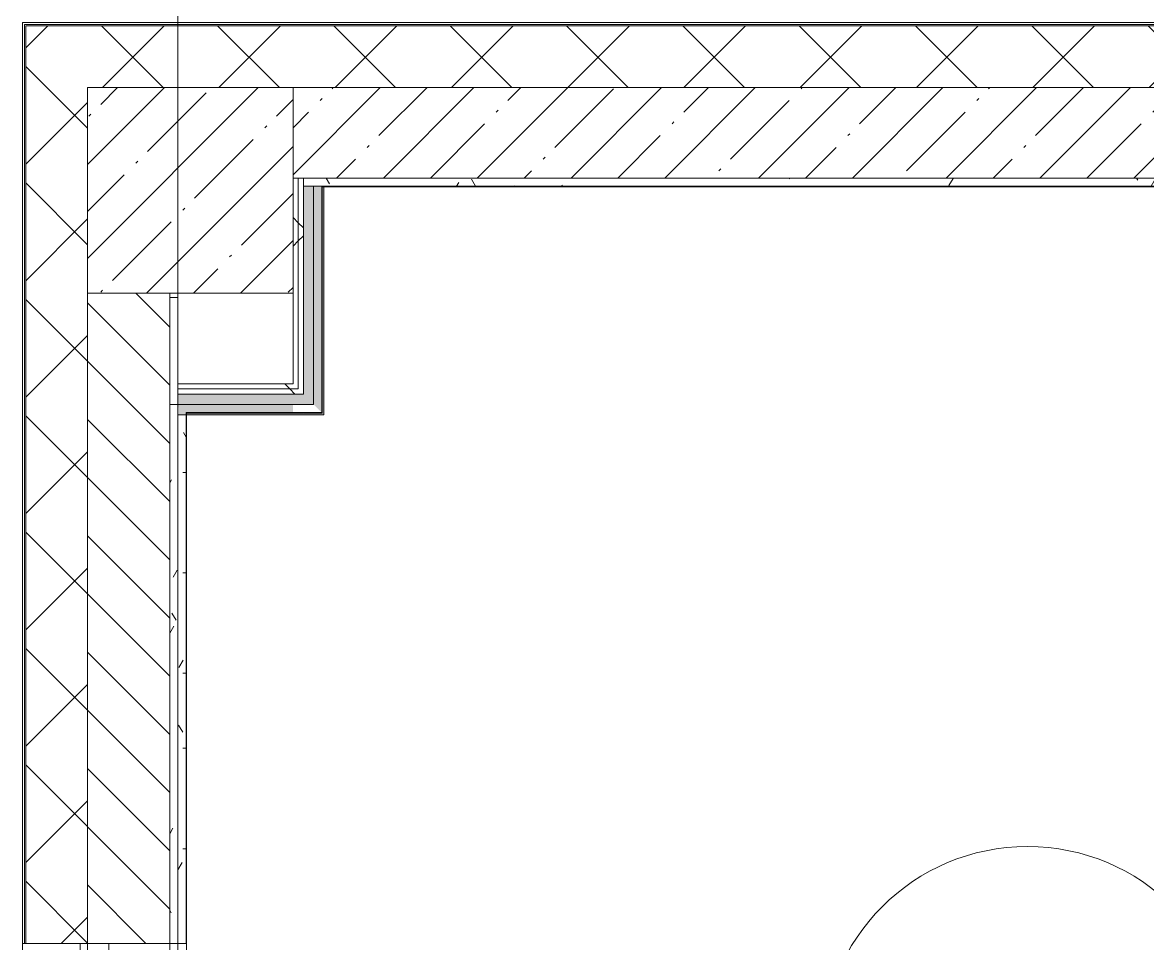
# Model space of a CAD drawing. Header units: millimetres. Extents: x -1113 to 415037, y -3642 to 354837.
# Drawn here: x 148504 to 151240, y 13120 to 15358 of the extents above; entities that cross this region are included whole.
import ezdxf

# ---------------------------------------------------------------- set-up
doc = ezdxf.new("R2010")
doc.units = ezdxf.units.MM
for name, color, linetype, lineweight in [('A-AREA-IDEN', 7, 'Continuous', 9), ('A-FLOR', 7, 'Continuous', 9), ('A-GLAZ', 7, 'Continuous', 9), ('A-GLAZ-1', 7, 'Continuous', 5), ('A-WALL', 7, 'Continuous', 5), ('I-WALL', 7, 'Continuous', 5), ('S-COLS', 7, 'Continuous', 9), ('S-COLS-1', 7, 'Continuous', 5), ('Оси', 7, 'Continuous', 9)]:
    doc.layers.add(name, color=color, linetype=linetype, lineweight=lineweight)
doc.layers.add('A-WALL-1', color=9, linetype='Continuous', lineweight=5, true_color=0x808080)
doc.layers.add('A-WALL-FNSH-1', color=9, linetype='Continuous', lineweight=5, true_color=0x808080)
pattern_1 = [(45, (148772.12, -1e-08), (-141.4214, 141.4214), []), (135, (148772.12, -1e-08), (-141.4214, -141.4214), [])]
pattern_2 = [(0, (148772.123, -1e-08), (243.84, 60.96), [20.117, -162.763, 20.117, -162.763, -975.36]), (0, (148772.123, -1e-08), (243.84, 60.96), [-365.76, 20.117, -345.643, 20.117, -162.763, -426.72]), (0, (148772.123, -1e-08), (243.84, 60.96), [-914.4, 20.117, -101.803, 20.117, -284.683]), (120, (148863.563, 30.48), (-174.7129, 180.69163), [20.117, -162.763, 20.117, -162.763, -975.36]), (120, (148863.563, 30.48), (-174.7129, 180.69163), [-365.76, 20.117, -345.643, 20.117, -162.763, -426.72]), (120, (148863.563, 30.48), (-174.7129, 180.69163), [-914.4, 20.117, -101.803, 20.117, -284.683]), (240, (148894.043, 152.4), (-69.1271, -241.65163), [20.117, -162.763, 20.117, -162.763, -975.36]), (240, (148894.043, 152.4), (-69.1271, -241.65163), [-365.76, 20.117, -345.643, 20.117, -162.763, -426.72]), (240, (148894.043, 152.4), (-69.1271, -241.65163), [-914.4, 20.117, -101.803, 20.117, -284.683])]
pattern_3 = [(45, (148772.12, -1e-08), (-212.132, 212.132), []), (135, (148772.12, -1e-08), (-212.132, -212.132), [])]

# ---------------------------------------------------------------- blocks, each defined once
blk = doc.blocks.new('BSC_Колонна _Прямоугольная - 500х500-V326-Объем проектирования 2 этажа')
at = {"layer": 'S-COLS-1'}
h = blk.add_hatch(dxfattribs=at)
h.set_pattern_fill('FP_78', color=256, style=0, pattern_type=2)
h.set_pattern_definition([(45, (-140, -14950), (-114.0493, 114.0493), []), (45, (-25.95, -14950), (-114.0493, 114.0493), [201.612, -40.322, 6.706, -33.617])])
h.paths.add_polyline_path([(-250, -250), (250, -249.3), (250, 250), (-250, 250), (-250, 2.1)])
for p, q in [((250, 250), (-250, 250)), ((-250, 250), (-250, -250)), ((250, -250), (250, 250)), ((-250, -250), (250, -250))]:
    blk.add_line(p, q, dxfattribs=at)
blk = doc.blocks.new('120_Окно_СКБ_1Ст - 120_Окно_СКБ_1Ст_1600х2500_h_ 2-22959204-Объем проектирования 2 этажа')
at = {"layer": 'A-GLAZ'}
for p, q in [((-800, -127), (-800, -57)), ((-800, -57), (-730, -57)), ((-730, -57), (-730, -127)), ((730, -127), (730, -57)), ((730, -57), (800, -57)), ((800, -57), (800, -127)), ((730, -87), (-730, -87)), ((-730, -87), (-730, -127)), ((-680, -137), (-680, -87)), ((680, -137), (680, -87)), ((730, -127), (730, -87)), ((-730, -127), (-800, -127)), ((-730, -127), (-750, -127)), ((-750, -127), (-750, -137)), ((800, -127), (730, -127)), ((750, -127), (730, -127)), ((750, -137), (750, -127)), ((-750, -137), (750, -137)), ((750, -137), (-750, -137))]:
    blk.add_line(p, q, dxfattribs=at)
at = {"layer": 'A-GLAZ-1'}
for p, q in [((800, -57), (-800, -57)), ((-680, -107), (680, -107)), ((-780, -127), (-750, -127)), ((680, -117), (-680, -117)), ((750, -127), (780, -127))]:
    blk.add_line(p, q, dxfattribs=at)
blk = doc.blocks.new('Марка_Помещения - Номер-25198446-Объем проектирования 2 этажа')
at = {"layer": 'A-AREA-IDEN'}
for start, end in [(360, 180), (180, 360)]:
    blk.add_arc((0, 0), 2.5, start, end, dxfattribs=at)

msp = doc.modelspace()

# ---------------------------------------------------------------- hatches: boundary and pattern name
at = {"layer": 'A-WALL'}
h = msp.add_hatch(dxfattribs=at)
h.set_pattern_fill('FP_24', color=256, style=0, pattern_type=2)
h.set_pattern_definition(pattern_1)
h.paths.add_polyline_path([(148662.1, -100), (148662.1, 5220), (148512.1, 5220), (148512.1, -100)])
h.paths.add_polyline_path([(148644.1, 7320), (148662.1, 7320), (148662.1, 8520), (148512.1, 8520), (148512.1, 7320)])
h.paths.add_polyline_path([(148512.1, 10620), (148662.1, 10620), (148662.1, 11520), (148512.1, 11520), (148512.1, 10849.9)])
h.paths.add_polyline_path([(148512.1, 13120), (148662.1, 13120), (148662.1, 15350), (148512.1, 15350), (148512.1, 13926.6)])
h = msp.add_hatch(dxfattribs=at)
h.set_pattern_fill('FP_24', color=256, style=0, pattern_type=2)
h.set_pattern_definition(pattern_1)
h.paths.add_polyline_path([(148862.1, 15200), (152824.1, 15200), (152824.1, 15350), (148662.1, 15350), (148662.1, 15200)])
h = msp.add_hatch(dxfattribs=at)
h.set_pattern_fill('FP_2', color=256, style=0, pattern_type=2)
h.set_pattern_definition([(135, (148772.12, -1e-08), (-70.7107, -70.7107), [])])
h.paths.add_polyline_path([(148862.1, 7900), (148862.1, 8520), (148662.1, 8520), (148662.1, 7900)])
h.paths.add_polyline_path([(148862.1, 10620), (148862.1, 10900), (148662.1, 10900), (148662.1, 10620), (148861.6, 10620)])
h.paths.add_polyline_path([(148719.3, 11400), (148862.1, 11400), (148862.1, 11520), (148662.1, 11520), (148662.1, 11400)])
h.paths.add_polyline_path([(148862.1, 13120), (148862.1, 14700), (148662.1, 14700), (148662.1, 13120), (148774.7, 13120)])
at = {"layer": 'I-WALL'}
h = msp.add_hatch(dxfattribs=at)
h.set_pattern_fill('FP_1', color=256, style=0, pattern_type=2)
h.set_pattern_definition([(45, (148772.12, -1e-08), (-114.0493, 114.0493), []), (45, (148886.17, -1e-08), (-114.0493, 114.0493), [201.612, -40.322, 6.706, -33.617])])
h.paths.add_polyline_path([(151882.1, 14980), (152832.1, 14980), (152832.1, 15200), (149162.1, 15200), (149162.1, 14980), (151052.4, 14980)])
h = msp.add_hatch(dxfattribs=at)
h.set_pattern_fill('FP_192', color=256, style=0, pattern_type=2)
h.set_pattern_definition(pattern_3)
h.paths.add_polyline_path([(149174.6, 14467.5), (149174.6, 14980), (149162.1, 14980), (149162.1, 14467.5)])
h = msp.add_hatch(dxfattribs=at)
h.set_pattern_fill('FP_192', color=256, style=0, pattern_type=2)
h.set_pattern_definition(pattern_3)
h.paths.add_polyline_path([(149187.1, 14455), (149187.1, 14980), (149174.6, 14978.7), (149174.6, 14455)])
h = msp.add_hatch(dxfattribs=at)
h.set_pattern_fill('FP_191', color=256, style=0, pattern_type=2)
h.set_pattern_definition(pattern_2)
h.paths.add_polyline_path([(151817.6, 14960), (151882.1, 14960), (151882.1, 14980), (149187.1, 14980), (149187.1, 14960), (151795.8, 14960)])
for points in [[(149237.1, 14405), (149237.1, 14960), (149187.1, 14960), (149187.1, 14430), (149212.1, 14430), (149232.1, 14410), (149187.1, 14410), (149187.1, 14405), (149232.1, 14405)], [(149187.1, 14405), (149185.9, 14410), (149162.1, 14410), (149162.1, 14430), (149187.1, 14430), (149187.1, 14455), (148882.1, 14455), (148884.3, 14405), (149182.7, 14405)]]:
    msp.add_hatch(color=256, dxfattribs=at).paths.add_polyline_path(points)
h = msp.add_hatch(dxfattribs=at)
h.set_pattern_fill('FP_192', color=256, style=0, pattern_type=2)
h.set_pattern_definition(pattern_3)
h.paths.add_polyline_path([(149161.8, 14467.5), (149162.1, 14467.5), (149162.1, 14480), (148882.1, 14480), (148884.2, 14467.5), (149139.6, 14467.5)])
h = msp.add_hatch(dxfattribs=at)
h.set_pattern_fill('FP_192', color=256, style=0, pattern_type=2)
h.set_pattern_definition(pattern_3)
h.paths.add_polyline_path([(148882.1, 14455), (149174.6, 14455), (149174.6, 14467.5), (148882.1, 14467.5)])
h = msp.add_hatch(dxfattribs=at)
h.set_pattern_fill('FP_191', color=256, style=0, pattern_type=2)
h.set_pattern_definition(pattern_2)
h.paths.add_polyline_path([(148862.1, 13120), (148902.1, 13120), (148902.1, 14405), (148884.2, 14405.2), (148882.1, 14410), (148882.1, 14430), (148862.1, 14430), (148862.1, 13926.6)])

# ---------------------------------------------------------------- linework, layer by layer
at = {"layer": 'A-FLOR'}
for p, q in [((148862.1, 14690), (148862.1, 14700)), ((148862.1, 14700), (149162.1, 14700))]:
    msp.add_line(p, q, dxfattribs=at)
at = {"layer": 'A-WALL'}
for p, q in [((152827.1, 15353), (148509.1, 15353)), ((148509.1, 15353), (148509.1, 13120)), ((152824.1, 15350), (148512.1, 15350)), ((148512.1, 15350), (148512.1, 13120)), ((149174.6, 14467.5), (149174.6, 14980)), ((149187.1, 14455), (149187.1, 14980)), ((151882.1, 14960), (149187.1, 14960)), ((148662.1, 14700), (148662.1, 13120)), ((148862.1, 14690), (148862.1, 13100)), ((148882.1, 14467.5), (149174.6, 14467.5)), ((149187.1, 14455), (148882.1, 14455)), ((148902.1, 13120), (148902.1, 14410)), ((148943.1, 14410), (148902.1, 14410)), ((148504.1, 11520), (148504.1, 13120))]:
    msp.add_line(p, q, dxfattribs=at)
at = {"layer": 'A-WALL-1'}
for p, q in [((149162.1, 15200), (152824.1, 15200)), ((152832.1, 14980), (149162.1, 14980)), ((149212.1, 14960), (149212.1, 14430)), ((149232.1, 14959), (149232.1, 14960)), ((149237.1, 14405), (149237.1, 14960)), ((149162.1, 14700), (149162.1, 14480)), ((149162.1, 14480), (148882.1, 14480)), ((148882.1, 14480), (148882.1, 14405)), ((149212.1, 14430), (148862.1, 14430)), ((148882.1, 14405), (149237.1, 14405)), ((148512.1, 13120), (148902.1, 13120)), ((148714.1, 13120), (148714.1, 13100))]:
    msp.add_line(p, q, dxfattribs=at)
at = {"layer": 'A-WALL-FNSH-1'}
for p, q in [((152832.1, 15358), (148504.1, 15358)), ((148504.1, 15358), (148504.1, 13120)), ((149232.1, 14959), (149232.1, 14410)), ((151881.1, 14959), (149232.1, 14959)), ((149233.1, 14409), (149233.1, 14959)), ((148903.1, 13120), (148903.1, 14409)), ((148903.1, 14409), (149233.1, 14409)), ((149232.1, 14410), (148943.1, 14410)), ((148504.1, 13120), (148512.1, 13120)), ((148902.1, 13120), (148903.1, 13120))]:
    msp.add_line(p, q, dxfattribs=at)
at = {"layer": 'I-WALL'}
for p, q in [((148882.1, 14690), (148862.1, 14690)), ((148882.1, 14690), (148882.1, 14480)), ((148662.1, 11520), (148662.1, 13120)), ((148903.1, 13120), (148903.1, 11621))]:
    msp.add_line(p, q, dxfattribs=at)
at = {"layer": 'Оси'}
msp.add_lwpolyline([(148882.1, -1906.3), (148882.1, 3093.7), (148882.1, 10380), (148882.1, 15380)], dxfattribs=at)

# ---------------------------------------------------------------- block references
at = {"layer": 'A-AREA-IDEN', "xscale": 199.9999999999999, "yscale": 199.9999999999999, "zscale": 199.9999999999999}
msp.add_blockref('Марка_Помещения - Номер-25198446-Объем проектирования 2 этажа', (150948.2, 12855.7), dxfattribs=at)
at = {"layer": 'A-GLAZ', "color": 3, "rotation": 89.99999999999993}
msp.add_blockref('120_Окно_СКБ_1Ст - 120_Окно_СКБ_1Ст_1600х2500_h_ 2-22959204-Объем проектирования 2 этажа', (148587.1, 12320), dxfattribs=at)
at = {"layer": 'S-COLS'}
msp.add_blockref('BSC_Колонна _Прямоугольная - 500х500-V326-Объем проектирования 2 этажа', (148912.1, 14950), dxfattribs=at)

doc.saveas('drawing.dxf')
